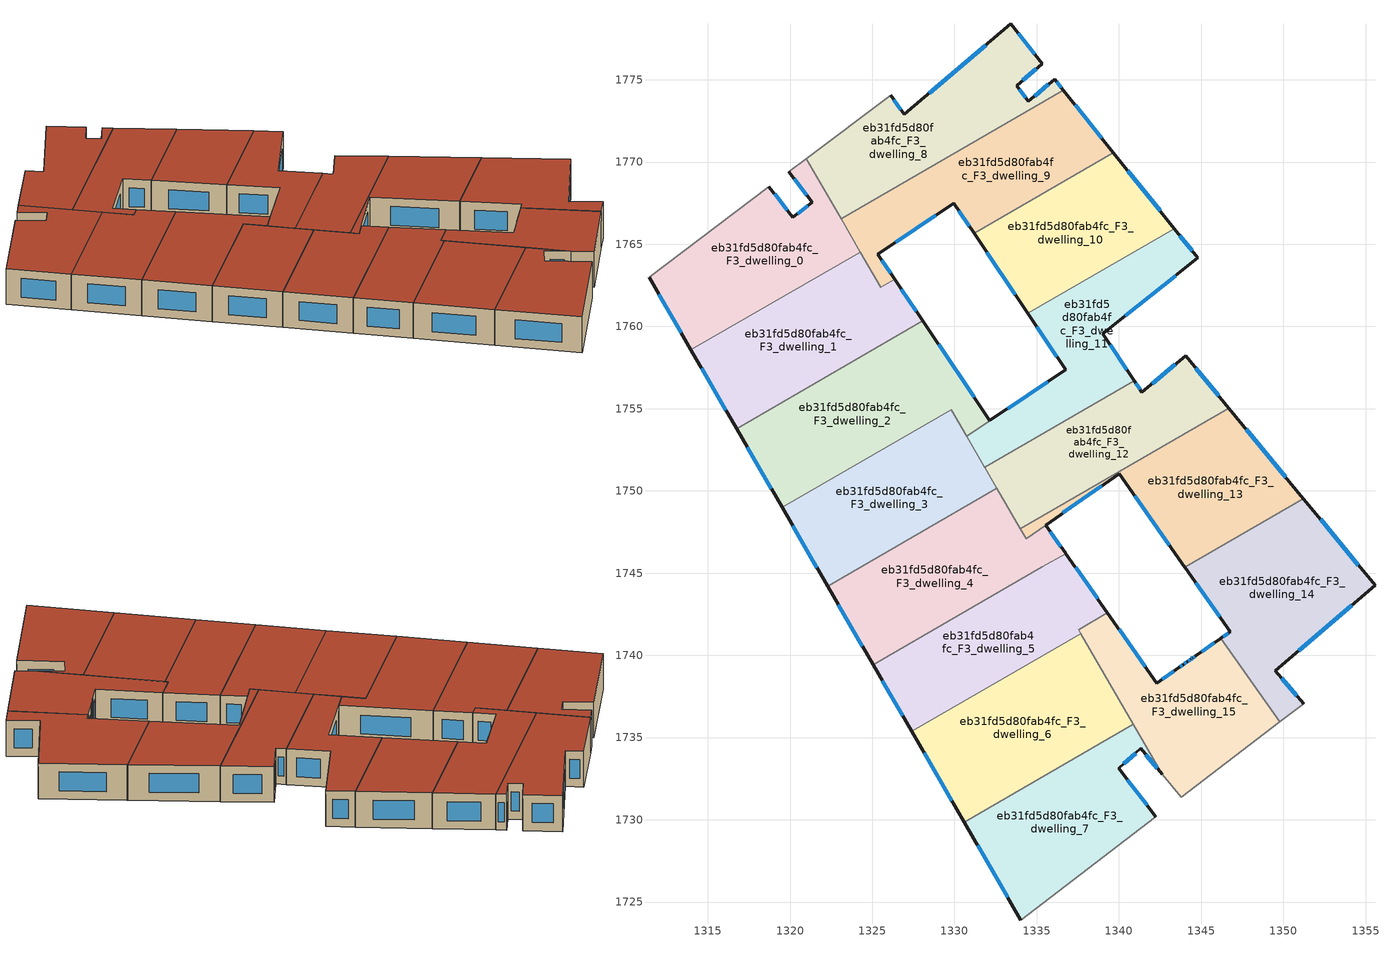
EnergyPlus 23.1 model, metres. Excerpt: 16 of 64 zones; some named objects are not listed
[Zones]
eb31fd5d80fab4fc_F3_dwelling_0
 floor to eb31fd5d80fab4fc_F2_dwelling_0 (EU_floor_Construction): 1320.98,1770.2 1324.27,1764.53 1313.98,1758.57 1311.42,1762.98 1318.72,1768.49 1320.18,1766.64 1321.36,1767.56 1319.93,1769.41 z9
 wall outside (EU_wall_Construction): 1319.93,1769.41 1321.36,1767.56 1320.18,1766.64 1318.72,1768.49 / 1311.42,1762.98 1313.98,1758.57 z9:12
 wall adiabatic (EU_wall_Construction): 1318.72,1768.49 1311.42,1762.98 / 1320.98,1770.2 1319.93,1769.41 z9:12
 wall to eb31fd5d80fab4fc_F3_dwelling_1 (EU_wall_Construction): 1313.98,1758.57 1324.27,1764.53 z9:12
 wall to eb31fd5d80fab4fc_F3_dwelling_8 (EU_wall_Construction): 1323.1,1766.54 1320.98,1770.2 z9:12
 wall to eb31fd5d80fab4fc_F3_dwelling_9 (EU_wall_Construction): 1324.27,1764.53 1323.1,1766.54 z9:12
 window (EU_Window_Construction): 1319.84,1767.08 1319.06,1768.06 / 1321.09,1767.35 1320.46,1766.86 / 1320.27,1768.97 1321.03,1767.99 / 1312.02,1761.95 1313.38,1759.61 z9.7:11.3
 roof outside (EU_roof_Construction): 1324.27,1764.53 1320.98,1770.2 1319.93,1769.41 1321.36,1767.56 1320.18,1766.64 1318.72,1768.49 1311.42,1762.98 1313.98,1758.57 z12
eb31fd5d80fab4fc_F3_dwelling_1
 floor to eb31fd5d80fab4fc_F2_dwelling_1 (EU_floor_Construction): 1326.37,1762.87 1328.07,1760.34 1316.75,1753.78 1313.98,1758.57 1324.27,1764.53 1325.51,1762.37 z9
 wall outside (EU_wall_Construction): 1328.07,1760.34 1326.37,1762.87 / 1313.98,1758.57 1316.75,1753.78 z9:12
 wall to eb31fd5d80fab4fc_F3_dwelling_2 (EU_wall_Construction): 1316.75,1753.78 1328.07,1760.34 z9:12
 wall to eb31fd5d80fab4fc_F3_dwelling_9 (EU_wall_Construction): 1326.37,1762.87 1325.51,1762.37 1324.27,1764.53 z9:12
 window (EU_Window_Construction): 1327.67,1760.93 1326.77,1762.27 / 1314.63,1757.45 1316.1,1754.91 z9.7:11.3
 roof outside (EU_roof_Construction): 1328.07,1760.34 1326.37,1762.87 1325.51,1762.37 1324.27,1764.53 1313.98,1758.57 1316.75,1753.78 z12
eb31fd5d80fab4fc_F3_dwelling_10
 floor to eb31fd5d80fab4fc_F2_dwelling_10 (EU_floor_Construction): 1339.67,1770.56 1343.38,1765.95 1334.47,1760.79 1331.19,1765.66 z9
 wall outside (EU_wall_Construction): 1343.38,1765.95 1339.67,1770.56 / 1331.19,1765.66 1334.47,1760.79 z9:12
 wall to eb31fd5d80fab4fc_F3_dwelling_9 (EU_wall_Construction): 1339.67,1770.56 1331.19,1765.66 z9:12
 wall to eb31fd5d80fab4fc_F3_dwelling_11 (EU_wall_Construction): 1334.47,1760.79 1343.38,1765.95 z9:12
 window (EU_Window_Construction): 1342.51,1767.03 1340.54,1769.48 / 1331.96,1764.51 1333.7,1761.93 z9.7:11.3
 roof outside (EU_roof_Construction): 1343.38,1765.95 1339.67,1770.56 1331.19,1765.66 1334.47,1760.79 z12
eb31fd5d80fab4fc_F3_dwelling_11
 floor to eb31fd5d80fab4fc_F2_dwelling_11 (EU_floor_Construction): 1343.38,1765.95 1344.8,1764.17 1339.03,1759.56 1340.93,1756.7 1331.84,1751.44 1331.81,1751.48 1330.74,1753.33 1332.16,1754.28 1336.77,1757.37 1334.47,1760.79 z9
 wall outside (EU_wall_Construction): 1334.47,1760.79 1336.77,1757.37 1332.16,1754.28 / 1340.93,1756.7 1339.03,1759.56 1344.8,1764.17 1343.38,1765.95 z9:12
 wall to eb31fd5d80fab4fc_F3_dwelling_12 (EU_wall_Construction): 1331.84,1751.44 1340.93,1756.7 z9:12
 wall to eb31fd5d80fab4fc_F3_dwelling_3 (EU_wall_Construction): 1330.74,1753.33 1331.81,1751.48 1331.84,1751.44 / 1332.16,1754.28 1330.75,1753.33 z9:12
 window (EU_Window_Construction): 1335.69,1756.64 1333.24,1755.01 / 1335.01,1759.99 1336.23,1758.17 / 1344.46,1764.59 1343.71,1765.53 / 1340.39,1760.64 1343.44,1763.09 / 1340.49,1757.37 1339.48,1758.89 z9.7:11.3
 roof outside (EU_roof_Construction): 1340.93,1756.7 1339.03,1759.56 1344.8,1764.17 1343.38,1765.95 1334.47,1760.79 1336.77,1757.37 1332.16,1754.28 1330.74,1753.33 1331.81,1751.48 1331.84,1751.44 z12
eb31fd5d80fab4fc_F3_dwelling_12
 floor to eb31fd5d80fab4fc_F2_dwelling_12 (EU_floor_Construction): 1344.05,1758.22 1346.68,1755.04 1334,1747.7 1331.84,1751.44 1340.93,1756.7 1341.39,1756.01 z9
 wall outside (EU_wall_Construction): 1346.68,1755.04 1344.05,1758.22 1341.39,1756.01 1340.93,1756.7 z9:12
 wall to eb31fd5d80fab4fc_F3_dwelling_13 (EU_wall_Construction): 1334,1747.7 1346.68,1755.04 z9:12
 wall to eb31fd5d80fab4fc_F3_dwelling_4 (EU_wall_Construction): 1332.58,1750.16 1334,1747.7 z9:12
 wall to eb31fd5d80fab4fc_F3_dwelling_3 (EU_wall_Construction): 1331.84,1751.44 1332.58,1750.16 z9:12
 window (EU_Window_Construction): 1341.28,1756.17 1341.04,1756.54 / 1343.43,1757.7 1342.02,1756.53 / 1346.06,1755.79 1344.67,1757.47 z9.7:11.3
 roof outside (EU_roof_Construction): 1346.68,1755.04 1344.05,1758.22 1341.39,1756.01 1340.93,1756.7 1331.84,1751.44 1334,1747.7 z12
eb31fd5d80fab4fc_F3_dwelling_13
 floor to eb31fd5d80fab4fc_F2_dwelling_13 (EU_floor_Construction): 1346.68,1755.04 1351.22,1749.53 1344.01,1745.36 1340.02,1751.05 1334.36,1747.09 1334,1747.7 z9
 wall outside (EU_wall_Construction): 1351.22,1749.53 1346.68,1755.04 / 1335.55,1747.92 1340.02,1751.05 1344.01,1745.36 z9:12
 wall to eb31fd5d80fab4fc_F3_dwelling_14 (EU_wall_Construction): 1344.01,1745.36 1351.22,1749.53 z9:12
 wall to eb31fd5d80fab4fc_F3_dwelling_4 (EU_wall_Construction): 1334,1747.7 1334.36,1747.09 1335.55,1747.92 z9:12
 window (EU_Window_Construction): 1350.16,1750.83 1347.75,1753.75 / 1340.96,1749.71 1343.08,1746.7 / 1336.6,1748.66 1338.97,1750.32 z9.7:11.3
 roof outside (EU_roof_Construction): 1351.22,1749.53 1346.68,1755.04 1334,1747.7 1334.36,1747.09 1340.02,1751.05 1344.01,1745.36 z12
eb31fd5d80fab4fc_F3_dwelling_14
 floor to eb31fd5d80fab4fc_F2_dwelling_14 (EU_floor_Construction): 1351.25,1749.5 1355.58,1744.26 1349.51,1739.07 1351.23,1737.06 1349.79,1735.96 1346.2,1741.04 1346.77,1741.44 1344.04,1745.32 1344.01,1745.36 1351.22,1749.53 z9
 wall outside (EU_wall_Construction): 1344.01,1745.36 1344.04,1745.32 1346.77,1741.44 1346.2,1741.04 / 1351.23,1737.06 1349.51,1739.07 1355.58,1744.26 1351.25,1749.5 1351.22,1749.53 z9:12
 wall adiabatic (EU_wall_Construction): 1349.79,1735.96 1351.23,1737.06 z9:12
 wall to eb31fd5d80fab4fc_F3_dwelling_15 (EU_wall_Construction): 1346.2,1741.04 1349.79,1735.96 z9:12
 window (EU_Window_Construction): 1344.68,1744.41 1346.13,1742.35 / 1354.56,1745.49 1352.27,1748.26 / 1350.93,1740.29 1354.15,1743.04 / 1350.82,1737.53 1349.91,1738.6 / 1346.64,1741.35 1346.33,1741.14 z9.7:11.3
 roof outside (EU_roof_Construction): 1351.23,1737.06 1349.51,1739.07 1355.58,1744.26 1351.25,1749.5 1351.22,1749.53 1344.01,1745.36 1344.04,1745.32 1346.77,1741.44 1346.2,1741.04 1349.79,1735.96 z12
eb31fd5d80fab4fc_F3_dwelling_15
 floor to eb31fd5d80fab4fc_F2_dwelling_15 (EU_floor_Construction): 1346.2,1741.04 1349.79,1735.96 1343.8,1731.37 1342.65,1732.76 1337.55,1741.57 1339.31,1742.58 1342.31,1738.32 1343.66,1739.26 1343.91,1739.43 1344.15,1739.61 1344.4,1739.78 1344.47,1739.83 1344.64,1739.95 1344.68,1739.98 1346.16,1741.01 z9
 wall outside (EU_wall_Construction): 1346.2,1741.04 1346.16,1741.01 1344.68,1739.98 1344.64,1739.95 1344.47,1739.83 1344.4,1739.78 1344.15,1739.61 1343.91,1739.43 1343.66,1739.26 1342.31,1738.32 1339.31,1742.58 z9:12
 wall adiabatic (EU_wall_Construction): 1342.65,1732.76 1343.8,1731.37 1349.79,1735.96 z9:12
 wall to eb31fd5d80fab4fc_F3_dwelling_5 (EU_wall_Construction): 1339.31,1742.58 1337.55,1741.57 1337.69,1741.33 z9:12
 wall to eb31fd5d80fab4fc_F3_dwelling_6 (EU_wall_Construction): 1337.69,1741.33 1340.89,1735.8 z9:12
 wall to eb31fd5d80fab4fc_F3_dwelling_7 (EU_wall_Construction): 1340.89,1735.8 1342.65,1732.76 z9:12
 window (EU_Window_Construction): 1343.34,1739.04 1342.63,1738.54 / 1343.85,1739.39 1343.72,1739.3 / 1344.1,1739.57 1343.96,1739.48 / 1344.34,1739.74 1344.21,1739.65 / 1344.45,1739.82 1344.41,1739.79 / 1344.6,1739.92 1344.51,1739.86 / 1345.81,1740.77 1345.03,1740.22 / 1341.6,1739.32 1340.01,1741.58 z9.7:11.3
 roof outside (EU_roof_Construction): 1349.79,1735.96 1346.2,1741.04 1346.16,1741.01 1344.68,1739.98 1344.64,1739.95 1344.47,1739.83 1344.4,1739.78 1344.15,1739.61 1343.91,1739.43 1343.66,1739.26 1342.31,1738.32 1339.31,1742.58 1337.55,1741.57 1342.65,1732.76 1343.8,1731.37 z12
eb31fd5d80fab4fc_F3_dwelling_2
 floor to eb31fd5d80fab4fc_F2_dwelling_2 (EU_floor_Construction): 1328.07,1760.34 1332.16,1754.28 1330.74,1753.34 1329.81,1754.95 1319.52,1749 1316.75,1753.78 z9
 wall outside (EU_wall_Construction): 1316.75,1753.78 1319.52,1749 / 1332.16,1754.28 1328.07,1760.34 z9:12
 wall to eb31fd5d80fab4fc_F3_dwelling_3 (EU_wall_Construction): 1319.52,1749 1329.81,1754.95 1330.74,1753.34 1332.16,1754.28 z9:12
 window (EU_Window_Construction): 1317.4,1752.66 1318.87,1750.12 / 1331.2,1755.7 1329.03,1758.92 z9.7:11.3
 roof outside (EU_roof_Construction): 1330.74,1753.34 1332.16,1754.28 1328.07,1760.34 1316.75,1753.78 1319.52,1749 1329.81,1754.95 z12
eb31fd5d80fab4fc_F3_dwelling_3
 floor to eb31fd5d80fab4fc_F2_dwelling_3 (EU_floor_Construction): 1329.81,1754.95 1332.58,1750.16 1322.29,1744.21 1319.52,1748.99 z9
 wall outside (EU_wall_Construction): 1319.52,1748.99 1322.29,1744.21 z9:12
 wall to eb31fd5d80fab4fc_F3_dwelling_4 (EU_wall_Construction): 1322.29,1744.21 1332.58,1750.16 z9:12
 window (EU_Window_Construction): 1320.17,1747.87 1321.64,1745.33 z9.7:11.3
 roof outside (EU_roof_Construction): 1332.58,1750.16 1329.81,1754.95 1319.52,1749 1322.29,1744.21 z12
eb31fd5d80fab4fc_F3_dwelling_4
 floor to eb31fd5d80fab4fc_F2_dwelling_4 (EU_floor_Construction): 1335.55,1747.92 1336.76,1746.2 1325.05,1739.42 1322.29,1744.21 1332.58,1750.16 1334.36,1747.09 z9
 wall outside (EU_wall_Construction): 1336.76,1746.2 1335.55,1747.92 / 1322.29,1744.21 1325.05,1739.42 z9:12
 wall to eb31fd5d80fab4fc_F3_dwelling_5 (EU_wall_Construction): 1325.05,1739.42 1335.34,1745.37 / 1335.35,1745.38 1336.77,1746.19 z9:12
 window (EU_Window_Construction): 1336.48,1746.6 1335.83,1747.52 / 1322.94,1743.08 1324.4,1740.55 z9.7:11.3
 roof outside (EU_roof_Construction): 1336.76,1746.2 1335.55,1747.92 1334.36,1747.09 1332.58,1750.16 1322.29,1744.21 1325.05,1739.42 z12
eb31fd5d80fab4fc_F3_dwelling_5
 floor to eb31fd5d80fab4fc_F2_dwelling_5 (EU_floor_Construction): 1336.77,1746.19 1339.31,1742.58 1337.55,1741.57 1337.69,1741.33 1327.4,1735.37 1325.05,1739.42 1335.35,1745.38 z9
 wall outside (EU_wall_Construction): 1339.31,1742.58 1336.77,1746.19 / 1325.05,1739.42 1327.4,1735.37 z9:12
 wall to eb31fd5d80fab4fc_F3_dwelling_6 (EU_wall_Construction): 1327.4,1735.37 1337.69,1741.33 z9:12
 window (EU_Window_Construction): 1338.71,1743.43 1337.36,1745.35 / 1325.61,1738.47 1326.85,1736.32 z9.7:11.3
 roof outside (EU_roof_Construction): 1337.69,1741.33 1337.55,1741.57 1339.31,1742.58 1336.77,1746.19 1335.35,1745.38 1325.05,1739.42 1327.4,1735.37 z12
eb31fd5d80fab4fc_F3_dwelling_6
 floor to eb31fd5d80fab4fc_F2_dwelling_6 (EU_floor_Construction): 1337.69,1741.33 1340.89,1735.8 1330.59,1729.85 1327.4,1735.37 z9
 wall outside (EU_wall_Construction): 1327.4,1735.37 1330.59,1729.85 z9:12
 wall to eb31fd5d80fab4fc_F3_dwelling_7 (EU_wall_Construction): 1330.59,1729.85 1340.89,1735.8 z9:12
 window (EU_Window_Construction): 1328.15,1734.07 1329.84,1731.14 z9.7:11.3
 roof outside (EU_roof_Construction): 1340.89,1735.8 1337.69,1741.33 1327.4,1735.37 1330.59,1729.85 z12
eb31fd5d80fab4fc_F3_dwelling_7
 floor to eb31fd5d80fab4fc_F2_dwelling_7 (EU_floor_Construction): 1340.89,1735.8 1342.65,1732.76 1341.34,1734.34 1339.99,1733.12 1342.25,1730.18 1334.04,1723.9 1330.59,1729.85 z9
 wall outside (EU_wall_Construction): 1342.25,1730.18 1339.99,1733.12 1341.34,1734.34 1342.65,1732.76 / 1330.59,1729.85 1334.04,1723.9 z9:12
 wall adiabatic (EU_wall_Construction): 1334.04,1723.9 1342.25,1730.18 z9:12
 window (EU_Window_Construction): 1341.72,1730.87 1340.52,1732.43 / 1331.4,1728.45 1333.23,1725.3 / 1341.64,1733.97 1342.34,1733.13 / 1340.31,1733.41 1341.02,1734.05 z9.7:11.3
 roof outside (EU_roof_Construction): 1342.25,1730.18 1339.99,1733.12 1341.34,1734.34 1342.65,1732.76 1340.89,1735.8 1330.59,1729.85 1334.04,1723.9 z12
eb31fd5d80fab4fc_F3_dwelling_8
 floor to eb31fd5d80fab4fc_F2_dwelling_8 (EU_floor_Construction): 1335.33,1775.99 1333.78,1774.65 1334.5,1773.68 1336.09,1775.03 1336.62,1774.36 1323.1,1766.54 1320.98,1770.2 1326.11,1774.07 1326.94,1772.9 1333.43,1778.4 z9
 wall outside (EU_wall_Construction): 1336.62,1774.36 1336.09,1775.03 1334.5,1773.68 1333.78,1774.65 1335.33,1775.99 1333.43,1778.4 1326.94,1772.9 1326.11,1774.07 z9:12
 wall to eb31fd5d80fab4fc_F3_dwelling_9 (EU_wall_Construction): 1323.1,1766.54 1336.62,1774.36 z9:12
 wall adiabatic (EU_wall_Construction): 1326.11,1774.07 1320.98,1770.2 z9:12
 window (EU_Window_Construction): 1334.14,1774.96 1334.97,1775.67 / 1334.33,1773.91 1333.95,1774.42 / 1335.71,1774.72 1334.87,1774 / 1336.5,1774.52 1336.21,1774.88 / 1326.74,1773.18 1326.31,1773.8 / 1331.91,1777.11 1328.46,1774.2 / 1334.89,1776.55 1333.88,1777.83 z9.7:11.3
 roof outside (EU_roof_Construction): 1334.5,1773.68 1333.78,1774.65 1335.33,1775.99 1333.43,1778.4 1326.94,1772.9 1326.11,1774.07 1320.98,1770.2 1323.1,1766.54 1336.62,1774.36 1336.09,1775.03 z12
eb31fd5d80fab4fc_F3_dwelling_9
 floor to eb31fd5d80fab4fc_F2_dwelling_9 (EU_floor_Construction): 1336.62,1774.36 1339.67,1770.56 1331.19,1765.66 1329.96,1767.48 1325.34,1764.39 1326.37,1762.87 1325.51,1762.37 1323.1,1766.54 z9
 wall outside (EU_wall_Construction): 1326.37,1762.87 1325.34,1764.39 1329.96,1767.48 1331.19,1765.66 / 1339.67,1770.56 1336.62,1774.36 z9:12
 window (EU_Window_Construction): 1326.42,1765.12 1328.87,1766.75 / 1326.13,1763.22 1325.58,1764.03 / 1338.96,1771.46 1337.34,1773.47 / 1330.25,1767.05 1330.9,1766.08 z9.7:11.3
 roof outside (EU_roof_Construction): 1339.67,1770.56 1336.62,1774.36 1323.1,1766.54 1325.51,1762.37 1326.37,1762.87 1325.34,1764.39 1329.96,1767.48 1331.19,1765.66 z12
[Building]
EU S2 Campaign: North Axis=0; Terrain=City; Solar Distribution=FullExterior
[Site:Location]
Budapest.Ferenc.Liszt.Intl.AP: Latitude=47.437; Longitude=19.256; Time Zone=1; Elevation=185
[SizingPeriod:WeatherFileDays]
AnnualSizingPeriod: Begin Month=1; Begin Day of Month=1; End Month=12; End Day of Month=31; Day of Week for Start Day=Monday; Use Weather File Daylight Saving Period=No; Use Weather File Rain and Snow Indicators=No
[MATERIAL]
EU_InternalMass_Material: Roughness=MediumRough; Thickness=0.1; Conductivity=1; Density=1800; Specific Heat=900; Thermal Absorptance=0.9; Solar Absorptance=0.7; Visible Absorptance=0.7
[MATERIAL:NOMASS] Roughness=MediumRough; Thermal Absorptance=0.9; Solar Absorptance=0.7; Visible Absorptance=0.7
Name | Thermal Resistance
EU_wall_NoMass | 0.832559
EU_roof_NoMass | 1.39638
EU_floor_NoMass | 0.872794
[WINDOWMATERIAL:SIMPLEGLAZINGSYSTEM]
EU_Window_SimpleGlazing: UFactor=2.79869; Solar Heat Gain Coefficient=0.75; Visible Transmittance=0.75
[CONSTRUCTION]
EU_wall_Construction: EU_wall_NoMass
EU_roof_Construction: EU_roof_NoMass
EU_floor_Construction: EU_floor_NoMass
EU_Window_Construction: EU_Window_SimpleGlazing
EU_InternalMass_Construction: EU_InternalMass_Material
[ZONE] Type=1; Multiplier=1; Ceiling Height=autocalculate; Floor Area=autocalculate; Part of Total Floor Area=Yes
Name | Volume
eb31fd5d80fab4fc_F3_dwelling_0 | 197.243
eb31fd5d80fab4fc_F3_dwelling_1 | 207.264
eb31fd5d80fab4fc_F3_dwelling_10 | 176.383
eb31fd5d80fab4fc_F3_dwelling_11 | 177.788
eb31fd5d80fab4fc_F3_dwelling_12 | 179.465
eb31fd5d80fab4fc_F3_dwelling_13 | 178.579
eb31fd5d80fab4fc_F3_dwelling_14 | 216
eb31fd5d80fab4fc_F3_dwelling_15 | 179.751
eb31fd5d80fab4fc_F3_dwelling_2 | 229.189
eb31fd5d80fab4fc_F3_dwelling_3 | 197.172
eb31fd5d80fab4fc_F3_dwelling_4 | 206.734
eb31fd5d80fab4fc_F3_dwelling_5 | 191.158
eb31fd5d80fab4fc_F3_dwelling_6 | 227.587
eb31fd5d80fab4fc_F3_dwelling_7 | 197.269
eb31fd5d80fab4fc_F3_dwelling_8 | 197.249
eb31fd5d80fab4fc_F3_dwelling_9 | 197.281
[INTERNALMASS] Construction=EU_InternalMass_Construction
Name | Zone or ZoneList | Surface Area
eb31fd5d80fab4fc_F3_dwelling_0_EU_InternalMass | eb31fd5d80fab4fc_F3_dwelling_0 | 65.7477
eb31fd5d80fab4fc_F3_dwelling_1_EU_InternalMass | eb31fd5d80fab4fc_F3_dwelling_1 | 69.0888
eb31fd5d80fab4fc_F3_dwelling_2_EU_InternalMass | eb31fd5d80fab4fc_F3_dwelling_2 | 76.3962
eb31fd5d80fab4fc_F3_dwelling_3_EU_InternalMass | eb31fd5d80fab4fc_F3_dwelling_3 | 65.7634
eb31fd5d80fab4fc_F3_dwelling_4_EU_InternalMass | eb31fd5d80fab4fc_F3_dwelling_4 | 68.9091
eb31fd5d80fab4fc_F3_dwelling_5_EU_InternalMass | eb31fd5d80fab4fc_F3_dwelling_5 | 63.7196
eb31fd5d80fab4fc_F3_dwelling_6_EU_InternalMass | eb31fd5d80fab4fc_F3_dwelling_6 | 75.8597
eb31fd5d80fab4fc_F3_dwelling_7_EU_InternalMass | eb31fd5d80fab4fc_F3_dwelling_7 | 65.7562
eb31fd5d80fab4fc_F3_dwelling_8_EU_InternalMass | eb31fd5d80fab4fc_F3_dwelling_8 | 65.7496
eb31fd5d80fab4fc_F3_dwelling_9_EU_InternalMass | eb31fd5d80fab4fc_F3_dwelling_9 | 65.7605
eb31fd5d80fab4fc_F3_dwelling_10_EU_InternalMass | eb31fd5d80fab4fc_F3_dwelling_10 | 58.7942
eb31fd5d80fab4fc_F3_dwelling_11_EU_InternalMass | eb31fd5d80fab4fc_F3_dwelling_11 | 59.2587
eb31fd5d80fab4fc_F3_dwelling_12_EU_InternalMass | eb31fd5d80fab4fc_F3_dwelling_12 | 59.8203
eb31fd5d80fab4fc_F3_dwelling_13_EU_InternalMass | eb31fd5d80fab4fc_F3_dwelling_13 | 59.5241
eb31fd5d80fab4fc_F3_dwelling_14_EU_InternalMass | eb31fd5d80fab4fc_F3_dwelling_14 | 71.9998
eb31fd5d80fab4fc_F3_dwelling_15_EU_InternalMass | eb31fd5d80fab4fc_F3_dwelling_15 | 59.9187
[OTHEREQUIPMENT] Fuel Type=Electricity; Design Level Calculation Method=Watts/Area; Power per Zone Floor Area=1; Fraction Latent=0; Fraction Radiant=0; Fraction Lost=0; Carbon Dioxide Generation Rate=0; EndUse Subcategory=EU_Step8_InternalGains
Name | Zone or ZoneList or Space or SpaceList | Schedule
EU_Step8_InternalGain_eb31fd5d80fab4fc_F3_dwelling_0_f000 | eb31fd5d80fab4fc_F3_dwelling_0 | EU_Step8_GainSchedule_eb31fd5d80fab4fc_F3_dwelling_0_f000
EU_Step8_InternalGain_eb31fd5d80fab4fc_F3_dwelling_1_f000 | eb31fd5d80fab4fc_F3_dwelling_1 | EU_Step8_GainSchedule_eb31fd5d80fab4fc_F3_dwelling_1_f000
EU_Step8_InternalGain_eb31fd5d80fab4fc_F3_dwelling_2_f000 | eb31fd5d80fab4fc_F3_dwelling_2 | EU_Step8_GainSchedule_eb31fd5d80fab4fc_F3_dwelling_2_f000
EU_Step8_InternalGain_eb31fd5d80fab4fc_F3_dwelling_3_f000 | eb31fd5d80fab4fc_F3_dwelling_3 | EU_Step8_GainSchedule_eb31fd5d80fab4fc_F3_dwelling_3_f000
EU_Step8_InternalGain_eb31fd5d80fab4fc_F3_dwelling_4_f000 | eb31fd5d80fab4fc_F3_dwelling_4 | EU_Step8_GainSchedule_eb31fd5d80fab4fc_F3_dwelling_4_f000
EU_Step8_InternalGain_eb31fd5d80fab4fc_F3_dwelling_5_f000 | eb31fd5d80fab4fc_F3_dwelling_5 | EU_Step8_GainSchedule_eb31fd5d80fab4fc_F3_dwelling_5_f000
EU_Step8_InternalGain_eb31fd5d80fab4fc_F3_dwelling_6_f000 | eb31fd5d80fab4fc_F3_dwelling_6 | EU_Step8_GainSchedule_eb31fd5d80fab4fc_F3_dwelling_6_f000
EU_Step8_InternalGain_eb31fd5d80fab4fc_F3_dwelling_7_f000 | eb31fd5d80fab4fc_F3_dwelling_7 | EU_Step8_GainSchedule_eb31fd5d80fab4fc_F3_dwelling_7_f000
EU_Step8_InternalGain_eb31fd5d80fab4fc_F3_dwelling_8_f000 | eb31fd5d80fab4fc_F3_dwelling_8 | EU_Step8_GainSchedule_eb31fd5d80fab4fc_F3_dwelling_8_f000
EU_Step8_InternalGain_eb31fd5d80fab4fc_F3_dwelling_9_f000 | eb31fd5d80fab4fc_F3_dwelling_9 | EU_Step8_GainSchedule_eb31fd5d80fab4fc_F3_dwelling_9_f000
EU_Step8_InternalGain_eb31fd5d80fab4fc_F3_dwelling_10_f000 | eb31fd5d80fab4fc_F3_dwelling_10 | EU_Step8_GainSchedule_eb31fd5d80fab4fc_F3_dwelling_10_f000
EU_Step8_InternalGain_eb31fd5d80fab4fc_F3_dwelling_11_f000 | eb31fd5d80fab4fc_F3_dwelling_11 | EU_Step8_GainSchedule_eb31fd5d80fab4fc_F3_dwelling_11_f000
EU_Step8_InternalGain_eb31fd5d80fab4fc_F3_dwelling_12_f000 | eb31fd5d80fab4fc_F3_dwelling_12 | EU_Step8_GainSchedule_eb31fd5d80fab4fc_F3_dwelling_12_f000
EU_Step8_InternalGain_eb31fd5d80fab4fc_F3_dwelling_13_f000 | eb31fd5d80fab4fc_F3_dwelling_13 | EU_Step8_GainSchedule_eb31fd5d80fab4fc_F3_dwelling_13_f000
EU_Step8_InternalGain_eb31fd5d80fab4fc_F3_dwelling_14_f000 | eb31fd5d80fab4fc_F3_dwelling_14 | EU_Step8_GainSchedule_eb31fd5d80fab4fc_F3_dwelling_14_f000
EU_Step8_InternalGain_eb31fd5d80fab4fc_F3_dwelling_15_f000 | eb31fd5d80fab4fc_F3_dwelling_15 | EU_Step8_GainSchedule_eb31fd5d80fab4fc_F3_dwelling_15_f000
[ZONEVENTILATION:DESIGNFLOWRATE] Schedule=EU_AlwaysOn; Design Flow Rate Calculation Method=AirChanges/Hour; Air Changes per Hour=0.475469; Ventilation Type=Natural; Fan Pressure Rise=0; Fan Total Efficiency=1; Constant Term Coefficient=1; Temperature Term Coefficient=0; Velocity Term Coefficient=0; Velocity Squared Term Coefficient=0; Minimum Indoor Temperature=-100; Maximum Indoor Temperature=100; Delta Temperature=-100; Minimum Outdoor Temperature=-100; Maximum Outdoor Temperature=100; Maximum Wind Speed=40
Name | Zone or ZoneList or Space or SpaceList
EU_ConstantAir_eb31fd5d80fab4fc_F3_dwelling_0 | eb31fd5d80fab4fc_F3_dwelling_0
EU_ConstantAir_eb31fd5d80fab4fc_F3_dwelling_1 | eb31fd5d80fab4fc_F3_dwelling_1
EU_ConstantAir_eb31fd5d80fab4fc_F3_dwelling_2 | eb31fd5d80fab4fc_F3_dwelling_2
EU_ConstantAir_eb31fd5d80fab4fc_F3_dwelling_3 | eb31fd5d80fab4fc_F3_dwelling_3
EU_ConstantAir_eb31fd5d80fab4fc_F3_dwelling_4 | eb31fd5d80fab4fc_F3_dwelling_4
EU_ConstantAir_eb31fd5d80fab4fc_F3_dwelling_5 | eb31fd5d80fab4fc_F3_dwelling_5
EU_ConstantAir_eb31fd5d80fab4fc_F3_dwelling_6 | eb31fd5d80fab4fc_F3_dwelling_6
EU_ConstantAir_eb31fd5d80fab4fc_F3_dwelling_7 | eb31fd5d80fab4fc_F3_dwelling_7
EU_ConstantAir_eb31fd5d80fab4fc_F3_dwelling_8 | eb31fd5d80fab4fc_F3_dwelling_8
EU_ConstantAir_eb31fd5d80fab4fc_F3_dwelling_9 | eb31fd5d80fab4fc_F3_dwelling_9
EU_ConstantAir_eb31fd5d80fab4fc_F3_dwelling_10 | eb31fd5d80fab4fc_F3_dwelling_10
EU_ConstantAir_eb31fd5d80fab4fc_F3_dwelling_11 | eb31fd5d80fab4fc_F3_dwelling_11
EU_ConstantAir_eb31fd5d80fab4fc_F3_dwelling_12 | eb31fd5d80fab4fc_F3_dwelling_12
EU_ConstantAir_eb31fd5d80fab4fc_F3_dwelling_13 | eb31fd5d80fab4fc_F3_dwelling_13
EU_ConstantAir_eb31fd5d80fab4fc_F3_dwelling_14 | eb31fd5d80fab4fc_F3_dwelling_14
EU_ConstantAir_eb31fd5d80fab4fc_F3_dwelling_15 | eb31fd5d80fab4fc_F3_dwelling_15
[HVACTEMPLATE:ZONE:IDEALLOADSAIRSYSTEM] System Availability Schedule=EU_AlwaysOn; Maximum Heating Supply Air Temperature=50; Minimum Cooling Supply Air Temperature=13; Maximum Heating Supply Air Humidity Ratio=0.0156; Minimum Cooling Supply Air Humidity Ratio=0.0077; Heating Limit=NoLimit; Cooling Limit=NoLimit; Heating Availability Schedule=EU_AlwaysOn; Cooling Availability Schedule=EU_CoolingOff; Dehumidification Control Type=ConstantSensibleHeatRatio; Cooling Sensible Heat Ratio=0.7; Dehumidification Setpoint=60; Humidification Control Type=None; Humidification Setpoint=30; Outdoor Air Method=None; Outdoor Air Flow Rate per Person=0.00944; Outdoor Air Flow Rate per Zone Floor Area=0; Outdoor Air Flow Rate per Zone=0; Demand Controlled Ventilation Type=None; Outdoor Air Economizer Type=NoEconomizer; Heat Recovery Type=None; Sensible Heat Recovery Effectiveness=0.7; Latent Heat Recovery Effectiveness=0.65
Name | Template Thermostat
eb31fd5d80fab4fc_F3_dwelling_0 | EU_HeatOnly_eb31fd5d80fab4fc_F3_dwelling_0
eb31fd5d80fab4fc_F3_dwelling_1 | EU_HeatOnly_eb31fd5d80fab4fc_F3_dwelling_1
eb31fd5d80fab4fc_F3_dwelling_2 | EU_HeatOnly_eb31fd5d80fab4fc_F3_dwelling_2
eb31fd5d80fab4fc_F3_dwelling_3 | EU_HeatOnly_eb31fd5d80fab4fc_F3_dwelling_3
eb31fd5d80fab4fc_F3_dwelling_4 | EU_HeatOnly_eb31fd5d80fab4fc_F3_dwelling_4
eb31fd5d80fab4fc_F3_dwelling_5 | EU_HeatOnly_eb31fd5d80fab4fc_F3_dwelling_5
eb31fd5d80fab4fc_F3_dwelling_6 | EU_HeatOnly_eb31fd5d80fab4fc_F3_dwelling_6
eb31fd5d80fab4fc_F3_dwelling_7 | EU_HeatOnly_eb31fd5d80fab4fc_F3_dwelling_7
eb31fd5d80fab4fc_F3_dwelling_8 | EU_HeatOnly_eb31fd5d80fab4fc_F3_dwelling_8
eb31fd5d80fab4fc_F3_dwelling_9 | EU_HeatOnly_eb31fd5d80fab4fc_F3_dwelling_9
eb31fd5d80fab4fc_F3_dwelling_10 | EU_HeatOnly_eb31fd5d80fab4fc_F3_dwelling_10
eb31fd5d80fab4fc_F3_dwelling_11 | EU_HeatOnly_eb31fd5d80fab4fc_F3_dwelling_11
eb31fd5d80fab4fc_F3_dwelling_12 | EU_HeatOnly_eb31fd5d80fab4fc_F3_dwelling_12
eb31fd5d80fab4fc_F3_dwelling_13 | EU_HeatOnly_eb31fd5d80fab4fc_F3_dwelling_13
eb31fd5d80fab4fc_F3_dwelling_14 | EU_HeatOnly_eb31fd5d80fab4fc_F3_dwelling_14
eb31fd5d80fab4fc_F3_dwelling_15 | EU_HeatOnly_eb31fd5d80fab4fc_F3_dwelling_15
[SIZING:ZONE] Zone Cooling Design Supply Air Temperature Input Method=SupplyAirTemperature; Zone Cooling Design Supply Air Temperature=13; Zone Heating Design Supply Air Temperature Input Method=SupplyAirTemperature; Zone Heating Design Supply Air Temperature=50; Zone Cooling Design Supply Air Humidity Ratio=0.008; Zone Heating Design Supply Air Humidity Ratio=0.008; Cooling Design Air Flow Method=DesignDay; Cooling Design Air Flow Rate=0; Cooling Minimum Air Flow per Zone Floor Area=0.000762; Cooling Minimum Air Flow=0; Cooling Minimum Air Flow Fraction=0.2; Heating Design Air Flow Method=DesignDay; Heating Design Air Flow Rate=0; Heating Maximum Air Flow per Zone Floor Area=0.002032; Heating Maximum Air Flow=0.141576; Heating Maximum Air Flow Fraction=0.3; Account for Dedicated Outdoor Air System=No; Dedicated Outdoor Air System Control Strategy=NeutralSupplyAir; Dedicated Outdoor Air Low Setpoint Temperature for Design=autosize; Dedicated Outdoor Air High Setpoint Temperature for Design=autosize; Zone Load Sizing Method=Sensible Load Only No Latent Load; Zone Latent Cooling Design Supply Air Humidity Ratio Input Method=HumidityRatioDifference; Zone Cooling Design Supply Air Humidity Ratio Difference=0.005; Zone Latent Heating Design Supply Air Humidity Ratio Input Method=HumidityRatioDifference; Zone Humidification Design Supply Air Humidity Ratio Difference=0.005
eb31fd5d80fab4fc_F3_dwelling_0; eb31fd5d80fab4fc_F3_dwelling_1; eb31fd5d80fab4fc_F3_dwelling_2; eb31fd5d80fab4fc_F3_dwelling_3; eb31fd5d80fab4fc_F3_dwelling_4; eb31fd5d80fab4fc_F3_dwelling_5; eb31fd5d80fab4fc_F3_dwelling_6; eb31fd5d80fab4fc_F3_dwelling_7; eb31fd5d80fab4fc_F3_dwelling_8; eb31fd5d80fab4fc_F3_dwelling_9; eb31fd5d80fab4fc_F3_dwelling_10; eb31fd5d80fab4fc_F3_dwelling_11; eb31fd5d80fab4fc_F3_dwelling_12; eb31fd5d80fab4fc_F3_dwelling_13; eb31fd5d80fab4fc_F3_dwelling_14; eb31fd5d80fab4fc_F3_dwelling_15
[SCHEDULE:CONSTANT]
Name | Hourly Value
EU_AlwaysOn | 1
EU_CoolingOff | 0
[SCHEDULE:FILE] Column Number=1; Rows to Skip at Top=0; Number of Hours of Data=8760; Column Separator=Comma; Interpolate to Timestep=No; Minutes per Item=60; Adjust Schedule for Daylight Savings=Yes
Name | File
EU_Step8_GainSchedule_eb31fd5d80fab4fc_F3_dwelling_0_f000 | ../../schedules/eb31fd5d80fab4fc/eb31fd5d80fab4fc_F3_dwelling_0_f000_gain.csv
EU_Step8_GainSchedule_eb31fd5d80fab4fc_F3_dwelling_1_f000 | ../../schedules/eb31fd5d80fab4fc/eb31fd5d80fab4fc_F3_dwelling_1_f000_gain.csv
EU_Step8_GainSchedule_eb31fd5d80fab4fc_F3_dwelling_2_f000 | ../../schedules/eb31fd5d80fab4fc/eb31fd5d80fab4fc_F3_dwelling_2_f000_gain.csv
EU_Step8_GainSchedule_eb31fd5d80fab4fc_F3_dwelling_3_f000 | ../../schedules/eb31fd5d80fab4fc/eb31fd5d80fab4fc_F3_dwelling_3_f000_gain.csv
EU_Step8_GainSchedule_eb31fd5d80fab4fc_F3_dwelling_4_f000 | ../../schedules/eb31fd5d80fab4fc/eb31fd5d80fab4fc_F3_dwelling_4_f000_gain.csv
EU_Step8_GainSchedule_eb31fd5d80fab4fc_F3_dwelling_5_f000 | ../../schedules/eb31fd5d80fab4fc/eb31fd5d80fab4fc_F3_dwelling_5_f000_gain.csv
EU_Step8_GainSchedule_eb31fd5d80fab4fc_F3_dwelling_6_f000 | ../../schedules/eb31fd5d80fab4fc/eb31fd5d80fab4fc_F3_dwelling_6_f000_gain.csv
EU_Step8_GainSchedule_eb31fd5d80fab4fc_F3_dwelling_7_f000 | ../../schedules/eb31fd5d80fab4fc/eb31fd5d80fab4fc_F3_dwelling_7_f000_gain.csv
EU_Step8_GainSchedule_eb31fd5d80fab4fc_F3_dwelling_8_f000 | ../../schedules/eb31fd5d80fab4fc/eb31fd5d80fab4fc_F3_dwelling_8_f000_gain.csv
EU_Step8_GainSchedule_eb31fd5d80fab4fc_F3_dwelling_9_f000 | ../../schedules/eb31fd5d80fab4fc/eb31fd5d80fab4fc_F3_dwelling_9_f000_gain.csv
EU_Step8_GainSchedule_eb31fd5d80fab4fc_F3_dwelling_10_f000 | ../../schedules/eb31fd5d80fab4fc/eb31fd5d80fab4fc_F3_dwelling_10_f000_gain.csv
EU_Step8_GainSchedule_eb31fd5d80fab4fc_F3_dwelling_11_f000 | ../../schedules/eb31fd5d80fab4fc/eb31fd5d80fab4fc_F3_dwelling_11_f000_gain.csv
EU_Step8_GainSchedule_eb31fd5d80fab4fc_F3_dwelling_12_f000 | ../../schedules/eb31fd5d80fab4fc/eb31fd5d80fab4fc_F3_dwelling_12_f000_gain.csv
EU_Step8_GainSchedule_eb31fd5d80fab4fc_F3_dwelling_13_f000 | ../../schedules/eb31fd5d80fab4fc/eb31fd5d80fab4fc_F3_dwelling_13_f000_gain.csv
EU_Step8_GainSchedule_eb31fd5d80fab4fc_F3_dwelling_14_f000 | ../../schedules/eb31fd5d80fab4fc/eb31fd5d80fab4fc_F3_dwelling_14_f000_gain.csv
EU_Step8_GainSchedule_eb31fd5d80fab4fc_F3_dwelling_15_f000 | ../../schedules/eb31fd5d80fab4fc/eb31fd5d80fab4fc_F3_dwelling_15_f000_gain.csv
